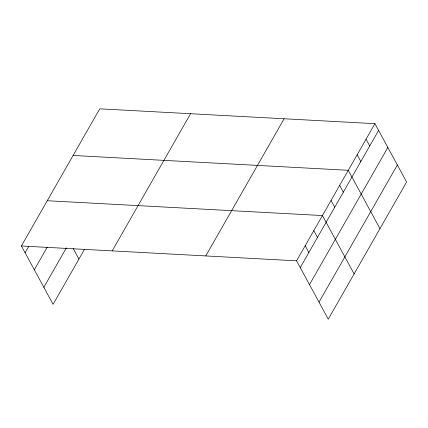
<?xml version="1.0" encoding="UTF-8"?>
<svg xmlns="http://www.w3.org/2000/svg" width="428" height="428" viewBox="0 0 428 428"><rect width="100%" height="100%" fill="white"/><g stroke="black" fill="none" stroke-linecap="round" stroke-linejoin="round"><path stroke-width="0.64" d="M84.567 249.208L53.083 304.335L21.4 245.988L99.745 108.824L374.917 123.665L406.6 182.012L328.255 319.176L296.572 260.829L374.917 123.665M25.075 252.761L28.724 246.373M34.315 269.779L47.246 247.149M43.838 287.316L66.377 247.855M112.206 250.883L190.551 113.72M205.766 255.928L284.112 118.765M300.247 267.596L378.598 130.433M309.492 284.62L387.838 147.457M319.015 302.152L397.361 164.989M73.108 155.46L348.28 170.301L379.962 228.648M47.257 200.727L322.428 215.562L354.106 273.909M21.4 245.988L296.572 260.829M366.042 139.207L369.717 145.98M357.161 154.754L360.836 161.527M339.666 185.388L343.342 192.156M331.047 200.475L334.723 207.248M313.81 230.649L317.485 237.422M305.191 245.742L308.866 252.509M73.199 248.508L78.934 259.074"/></g></svg>
